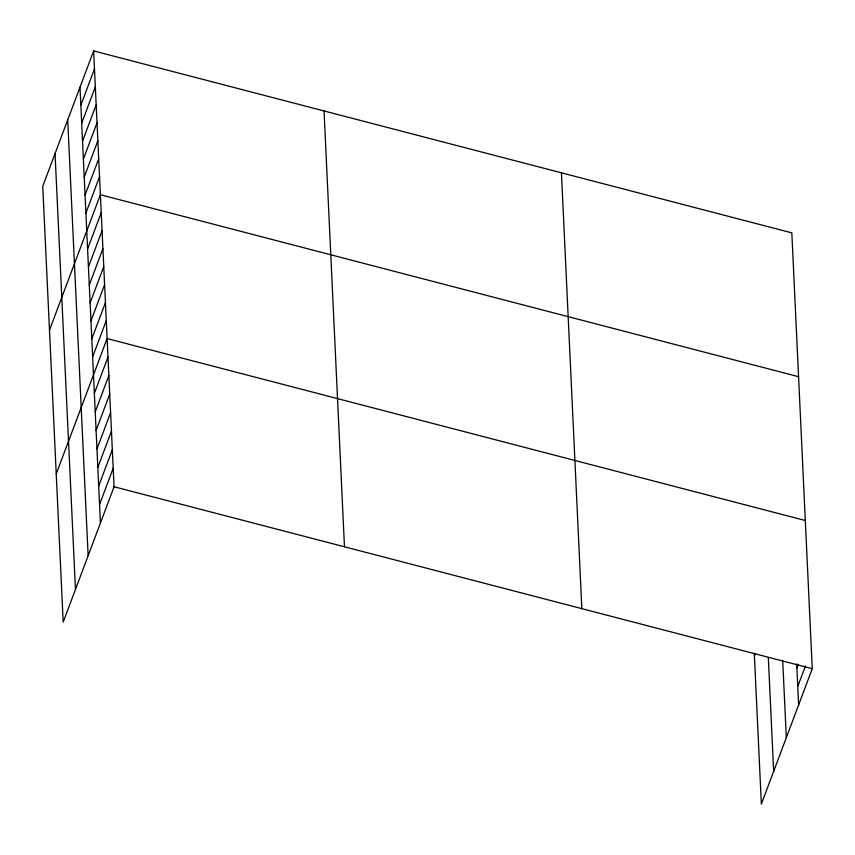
<?xml version="1.0" encoding="UTF-8"?>
<svg xmlns="http://www.w3.org/2000/svg" width="855" height="855" viewBox="0 0 855 855"><rect width="100%" height="100%" fill="white"/><g stroke="black" fill="none" stroke-linecap="round" stroke-linejoin="round"><path stroke-width="1.28" d="M93.644 50.915L42.75 186.305L63.174 622.141L114.068 486.752L93.644 50.915L791.826 232.859L812.25 668.696L761.356 804.085L754.292 653.338M80.851 105.176L94.478 68.892M81.685 123.152L95.322 86.868M82.529 141.128L96.166 104.844M83.373 159.105L97.01 122.831M84.218 177.081L97.855 140.808M85.062 195.058L98.699 158.784M85.906 213.034L99.543 176.761M49.494 330.126L100.377 194.737L798.559 376.692M87.584 248.997L101.221 212.713M88.428 266.974L102.066 230.7M89.273 284.95L102.91 248.677M90.117 302.927L103.754 266.653M90.961 320.903L104.599 284.63M91.806 338.89L105.432 302.606M92.639 356.866L106.277 320.582M56.227 473.959L107.121 338.569L805.303 520.513M94.36 393.364L107.987 357.091M95.226 411.886L108.863 375.612M96.091 430.407L109.729 394.134M96.957 448.928L110.594 412.655M97.823 467.461L111.46 431.177M98.699 485.982L112.336 449.698M99.565 504.503L113.202 468.219M754.409 655.903L755.296 653.562M796.881 667.926L798.239 664.292M797.747 686.447L805.474 665.895M114.068 486.752L812.25 668.696M796.689 663.961L798.613 704.969M782.72 660.936L786.322 737.683M768.324 657.591L773.657 771.381M561.425 172.817L581.849 608.653M324.045 110.958L344.469 546.794M80.007 87.189L100.43 523.025M67.705 119.903L88.14 555.729M55.041 153.601L75.475 589.426"/></g></svg>
